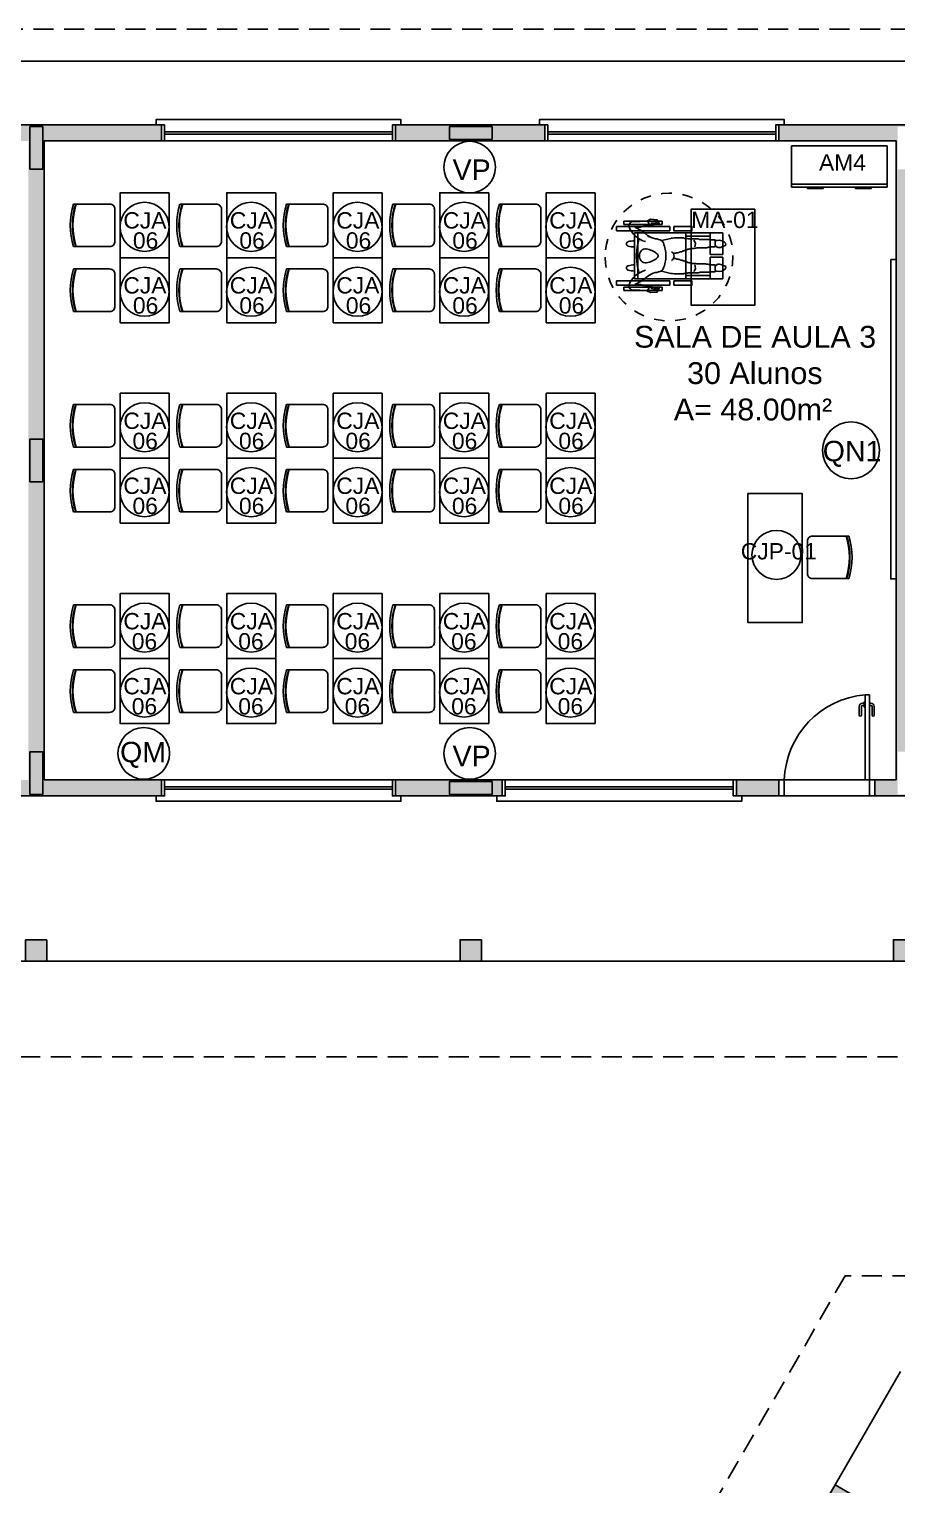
# Model space of a CAD drawing. Extents: x 247 to 523, y 32 to 113.
# Drawn here: x 298.15 to 306.3, y 85.7 to 99.37 of the extents above; entities that cross this region are included whole.
import ezdxf

# ---------------------------------------------------------------- set-up
doc = ezdxf.new("R2010")
doc.units = 0
doc.header["$LTSCALE"] = 0.005
doc.linetypes.add('DASHDOT', pattern=[25.4, 12.7, -6.35, 0, -6.35])
doc.linetypes.add('TRACEJADO_G', pattern=[0.375, 0.25, -0.125])
doc.layers.get('0').update_dxf_attribs({"linetype": 'CONTINUOUS'})
for name, color, linetype in [('A-COTAS', 1, 'CONTINUOUS'), ('A-HACHURAPARED', 254, 'CONTINUOUS'), ('A-MOBILIARIO', 1, 'CONTINUOUS'), ('A-PAREDE', 5, 'CONTINUOUS'), ('A-PISOS-CTEL', 2, 'TRACEJADO_G'), ('A-PISOS-NIVEL', 1, 'CONTINUOUS'), ('A-PORTA', 3, 'CONTINUOUS'), ('A-SOLEIRA', 1, 'CONTINUOUS'), ('AR-ESQ', 2, 'CONTINUOUS'), ('AR-SAN-01', 1, 'CONTINUOUS'), ('AR-TXT', 1, 'CONTINUOUS'), ('ARQ-TXT-1_050', 2, 'CONTINUOUS'), ('BL-SAN-01', 1, 'CONTINUOUS'), ('Layout', 1, 'CONTINUOUS')]:
    doc.layers.add(name, color=color, linetype=linetype)
doc.styles.add('ESC-50-A20', font='arial.ttf', dxfattribs={"height": 0.1})

# ---------------------------------------------------------------- blocks, each defined once
blk = doc.blocks.new('CADESCOLA')
blk.add_lwpolyline([(-0.2, 0.389), (-0.2, 0.05, 0.414214), (-0.15, 0), (0.15, 0, 0.414214), (0.2, 0.05), (0.2, 0.389)], format="xyb")
for radius, start, end in [(0.67, 72.632, 107.368), (0.65, 72.0798, 107.9202), (0.645, 72.0798, 107.9202)]:
    blk.add_arc((0, -0.25), radius, start, end)
blk = doc.blocks.new('AR2')
at = {"layer": 'Layout'}
for p, q in [((-90.1, 38.8), (-45.1, 38.8)), ((-90.1, 0), (-90.1, 38.8)), ((-45.1, 38.8), (0, 38.8)), ((0, 38.8), (0, 0)), ((-90.1, 2.8), (-45.1, 2.8)), ((-45.1, 0), (-90.1, 0)), ((-45.1, 2.8), (0, 2.8)), ((0, 0), (-45.1, 0))]:
    blk.add_line(p, q, dxfattribs=at)
for points in [[(-75, -0.5), (-60.2, -0.5), (-60.2, -1.1), (-75, -1.1)], [(-29.9, -0.5), (-15.1, -0.5), (-15.1, -1.1), (-29.9, -1.1)]]:
    blk.add_lwpolyline(points, close=True, dxfattribs=at)
blk = doc.blocks.new('cad-pne-01p')
at = {"layer": 'BL-SAN-01'}
for p, q in [((-0.275, 0.17), (-0.235, 0.17)), ((-0.275, -0.33), (-0.275, 0.17)), ((-0.235, -0.33), (-0.235, 0.17)), ((0.235, -0.33), (0.235, 0.17)), ((0.275, 0.17), (0.235, 0.17)), ((0.275, -0.33), (0.275, 0.17)), ((-0.325, 0.1), (-0.295, 0.1)), ((-0.325, -0.26), (-0.325, 0.1)), ((-0.295, -0.26), (-0.295, 0.1)), ((-0.215, -0.48), (-0.215, 0)), ((0.215, 0), (-0.215, 0)), ((0.295, -0.26), (0.295, 0.1)), ((0.325, 0.1), (0.295, 0.1)), ((0.325, -0.26), (0.325, 0.1)), ((-0.327, -0.116), (-0.344, -0.149)), ((-0.286, -0.146), (-0.289, -0.134)), ((0.215, -0.03), (-0.215, -0.03)), ((0.215, -0.48), (0.215, 0)), ((0.286, -0.146), (0.289, -0.134)), ((0.327, -0.116), (0.344, -0.149)), ((-0.344, -0.149), (-0.34, -0.211)), ((-0.34, -0.211), (-0.319, -0.219)), ((-0.325, -0.26), (-0.295, -0.26)), ((-0.319, -0.219), (-0.309, -0.232)), ((-0.311, -0.197), (-0.306, -0.153)), ((-0.31, -0.21), (-0.311, -0.197)), ((-0.305, -0.216), (-0.31, -0.21)), ((-0.309, -0.232), (-0.305, -0.232)), ((-0.308, -0.187), (-0.299, -0.192)), ((-0.303, -0.221), (-0.305, -0.216)), ((-0.305, -0.232), (-0.302, -0.229)), ((-0.305, -0.232), (-0.305, -0.232)), ((-0.303, -0.225), (-0.303, -0.221)), ((-0.302, -0.229), (-0.303, -0.225)), ((-0.299, -0.192), (-0.296, -0.186)), ((-0.296, -0.186), (-0.295, -0.18)), ((-0.295, -0.18), (-0.289, -0.167)), ((-0.289, -0.167), (-0.286, -0.155)), ((-0.286, -0.155), (-0.286, -0.146)), ((-0.145, -0.252), (-0.164, -0.341)), ((0.142, -0.252), (0.164, -0.341)), ((0.286, -0.155), (0.286, -0.146)), ((0.289, -0.167), (0.286, -0.155)), ((0.295, -0.18), (0.289, -0.167)), ((0.296, -0.186), (0.295, -0.18)), ((0.325, -0.26), (0.295, -0.26)), ((0.299, -0.192), (0.296, -0.186)), ((0.308, -0.187), (0.299, -0.192)), ((0.302, -0.229), (0.303, -0.225)), ((0.305, -0.232), (0.302, -0.229)), ((0.303, -0.221), (0.305, -0.216)), ((0.303, -0.225), (0.303, -0.221)), ((0.305, -0.216), (0.31, -0.21)), ((0.305, -0.232), (0.305, -0.232)), ((0.309, -0.232), (0.305, -0.232)), ((0.311, -0.197), (0.306, -0.153)), ((0.319, -0.219), (0.309, -0.232)), ((0.31, -0.21), (0.311, -0.197)), ((0.34, -0.211), (0.319, -0.219)), ((0.344, -0.149), (0.34, -0.211)), ((-0.275, -0.33), (-0.235, -0.33)), ((-0.166, -0.355), (-0.169, -0.372)), ((-0.169, -0.372), (-0.169, -0.461)), ((-0.164, -0.341), (-0.166, -0.343)), ((-0.166, -0.343), (-0.166, -0.355)), ((-0.03, -0.397), (-0.028, -0.392)), ((-0.03, -0.41), (-0.03, -0.397)), ((-0.028, -0.392), (-0.026, -0.39)), ((-0.026, -0.372), (-0.024, -0.37)), ((-0.026, -0.39), (-0.026, -0.372)), ((-0.024, -0.366), (-0.021, -0.363)), ((-0.024, -0.37), (-0.024, -0.366)), ((0.024, -0.366), (0.021, -0.363)), ((0.024, -0.37), (0.024, -0.366)), ((0.026, -0.372), (0.024, -0.37)), ((0.026, -0.39), (0.026, -0.372)), ((0.028, -0.392), (0.026, -0.39)), ((0.03, -0.397), (0.028, -0.392)), ((0.03, -0.41), (0.03, -0.397)), ((0.164, -0.341), (0.166, -0.343)), ((0.166, -0.343), (0.166, -0.355)), ((0.166, -0.355), (0.169, -0.372)), ((0.169, -0.372), (0.169, -0.461)), ((0.275, -0.33), (0.235, -0.33)), ((-0.215, -0.48), (-0.215, -0.83)), ((-0.215, -0.48), (0.215, -0.48)), ((-0.185, -0.48), (-0.185, -0.71)), ((-0.169, -0.461), (-0.166, -0.464)), ((-0.166, -0.464), (-0.166, -0.466)), ((-0.166, -0.466), (-0.164, -0.47)), ((-0.164, -0.47), (-0.164, -0.479)), ((-0.164, -0.479), (-0.162, -0.484)), ((-0.162, -0.484), (-0.162, -0.497)), ((-0.162, -0.497), (-0.16, -0.499)), ((-0.16, -0.499), (-0.16, -0.6)), ((-0.07, -0.533), (-0.068, -0.531)), ((-0.07, -0.56), (-0.07, -0.533)), ((-0.068, -0.526), (-0.066, -0.524)), ((-0.068, -0.531), (-0.068, -0.526)), ((-0.066, -0.515), (-0.064, -0.513)), ((-0.066, -0.524), (-0.066, -0.515)), ((-0.064, -0.508), (-0.062, -0.506)), ((-0.064, -0.513), (-0.064, -0.508)), ((-0.062, -0.506), (-0.062, -0.497)), ((-0.062, -0.497), (-0.059, -0.497)), ((-0.059, -0.493), (-0.057, -0.493)), ((-0.059, -0.497), (-0.059, -0.493)), ((-0.057, -0.486), (-0.055, -0.484)), ((-0.057, -0.493), (-0.057, -0.486)), ((-0.055, -0.482), (-0.053, -0.479)), ((-0.055, -0.484), (-0.055, -0.482)), ((-0.053, -0.473), (-0.05, -0.473)), ((-0.053, -0.479), (-0.053, -0.473)), ((-0.05, -0.468), (-0.048, -0.466)), ((-0.05, -0.473), (-0.05, -0.468)), ((-0.048, -0.461), (-0.046, -0.461)), ((-0.048, -0.466), (-0.048, -0.461)), ((-0.046, -0.457), (-0.044, -0.455)), ((-0.046, -0.461), (-0.046, -0.457)), ((-0.044, -0.448), (-0.041, -0.446)), ((-0.044, -0.455), (-0.044, -0.448)), ((-0.041, -0.446), (-0.039, -0.444)), ((-0.039, -0.43), (-0.037, -0.428)), ((-0.039, -0.444), (-0.039, -0.43)), ((-0.037, -0.428), (-0.035, -0.424)), ((-0.035, -0.419), (-0.033, -0.415)), ((-0.035, -0.424), (-0.035, -0.419)), ((-0.033, -0.412), (-0.03, -0.41)), ((-0.033, -0.415), (-0.033, -0.412)), ((0.033, -0.412), (0.03, -0.41)), ((0.033, -0.415), (0.033, -0.412)), ((0.035, -0.419), (0.033, -0.415)), ((0.035, -0.424), (0.035, -0.419)), ((0.037, -0.428), (0.035, -0.424)), ((0.039, -0.43), (0.037, -0.428)), ((0.039, -0.444), (0.039, -0.43)), ((0.041, -0.446), (0.039, -0.444)), ((0.044, -0.448), (0.041, -0.446)), ((0.044, -0.455), (0.044, -0.448)), ((0.046, -0.457), (0.044, -0.455)), ((0.046, -0.461), (0.046, -0.457)), ((0.048, -0.461), (0.046, -0.461)), ((0.048, -0.466), (0.048, -0.461)), ((0.05, -0.468), (0.048, -0.466)), ((0.05, -0.473), (0.05, -0.468)), ((0.053, -0.473), (0.05, -0.473)), ((0.053, -0.479), (0.053, -0.473)), ((0.055, -0.482), (0.053, -0.479)), ((0.055, -0.484), (0.055, -0.482)), ((0.057, -0.486), (0.055, -0.484)), ((0.057, -0.493), (0.057, -0.486)), ((0.059, -0.493), (0.057, -0.493)), ((0.059, -0.497), (0.059, -0.493)), ((0.062, -0.497), (0.059, -0.497)), ((0.062, -0.506), (0.062, -0.497)), ((0.064, -0.508), (0.062, -0.506)), ((0.064, -0.513), (0.064, -0.508)), ((0.066, -0.515), (0.064, -0.513)), ((0.066, -0.524), (0.066, -0.515)), ((0.068, -0.526), (0.066, -0.524)), ((0.068, -0.531), (0.068, -0.526)), ((0.07, -0.533), (0.068, -0.531)), ((0.07, -0.56), (0.07, -0.533)), ((0.162, -0.497), (0.16, -0.499)), ((0.16, -0.499), (0.16, -0.6)), ((0.164, -0.479), (0.162, -0.484)), ((0.162, -0.484), (0.162, -0.497)), ((0.166, -0.466), (0.164, -0.47)), ((0.164, -0.47), (0.164, -0.479)), ((0.169, -0.461), (0.166, -0.464)), ((0.166, -0.464), (0.166, -0.466)), ((0.185, -0.48), (0.185, -0.71)), ((0.215, -0.48), (0.215, -0.83)), ((-0.16, -0.6), (-0.157, -0.602)), ((-0.157, -0.602), (-0.157, -0.604)), ((-0.157, -0.604), (-0.155, -0.606)), ((-0.155, -0.606), (-0.155, -0.611)), ((-0.155, -0.611), (-0.153, -0.615)), ((-0.153, -0.615), (-0.153, -0.716)), ((-0.079, -0.682), (-0.077, -0.678)), ((-0.079, -0.691), (-0.079, -0.682)), ((-0.077, -0.673), (-0.075, -0.669)), ((-0.077, -0.678), (-0.077, -0.673)), ((-0.075, -0.58), (-0.073, -0.577)), ((-0.075, -0.669), (-0.075, -0.58)), ((-0.073, -0.562), (-0.07, -0.56)), ((-0.073, -0.577), (-0.073, -0.562)), ((0.073, -0.562), (0.07, -0.56)), ((0.073, -0.577), (0.073, -0.562)), ((0.075, -0.58), (0.073, -0.577)), ((0.075, -0.669), (0.075, -0.58)), ((0.077, -0.673), (0.075, -0.669)), ((0.077, -0.678), (0.077, -0.673)), ((0.079, -0.682), (0.077, -0.678)), ((0.079, -0.691), (0.079, -0.682)), ((0.155, -0.611), (0.153, -0.615)), ((0.153, -0.615), (0.153, -0.716)), ((0.157, -0.604), (0.155, -0.606)), ((0.155, -0.606), (0.155, -0.611)), ((0.16, -0.6), (0.157, -0.602)), ((0.157, -0.602), (0.157, -0.604)), ((-0.012, -0.71), (-0.215, -0.71)), ((-0.153, -0.716), (-0.151, -0.718)), ((-0.151, -0.718), (-0.151, -0.758)), ((-0.151, -0.758), (-0.084, -0.758)), ((-0.144, -0.777), (-0.147, -0.798)), ((-0.147, -0.798), (-0.142, -0.82)), ((-0.146, -0.758), (-0.145, -0.768)), ((-0.145, -0.768), (-0.144, -0.777)), ((-0.082, -0.776), (-0.091, -0.762)), ((-0.089, -0.829), (-0.084, -0.819)), ((-0.084, -0.704), (-0.082, -0.7)), ((-0.084, -0.758), (-0.084, -0.704)), ((-0.084, -0.819), (-0.08, -0.809)), ((-0.082, -0.7), (-0.082, -0.695)), ((-0.078, -0.785), (-0.082, -0.776)), ((-0.08, -0.809), (-0.078, -0.798)), ((-0.078, -0.798), (-0.078, -0.785)), ((-0.012, -0.71), (-0.012, -0.83)), ((0.012, -0.71), (0.215, -0.71)), ((0.012, -0.71), (0.012, -0.83)), ((0.078, -0.785), (0.082, -0.776)), ((0.078, -0.798), (0.078, -0.785)), ((0.08, -0.809), (0.078, -0.798)), ((0.084, -0.819), (0.08, -0.809)), ((0.082, -0.7), (0.082, -0.695)), ((0.084, -0.704), (0.082, -0.7)), ((0.082, -0.776), (0.091, -0.762)), ((0.084, -0.758), (0.084, -0.704)), ((0.151, -0.758), (0.084, -0.758)), ((0.089, -0.829), (0.084, -0.819)), ((0.147, -0.798), (0.142, -0.82)), ((0.145, -0.768), (0.144, -0.777)), ((0.144, -0.777), (0.147, -0.798)), ((0.146, -0.758), (0.145, -0.768)), ((0.153, -0.716), (0.151, -0.718)), ((0.151, -0.718), (0.151, -0.758)), ((-0.012, -0.83), (-0.215, -0.83)), ((-0.142, -0.82), (-0.141, -0.824)), ((-0.141, -0.824), (-0.131, -0.842)), ((-0.131, -0.842), (-0.12, -0.854)), ((-0.12, -0.854), (-0.1, -0.856)), ((-0.1, -0.856), (-0.094, -0.844)), ((-0.094, -0.844), (-0.089, -0.829)), ((0.012, -0.83), (0.215, -0.83)), ((0.094, -0.844), (0.089, -0.829)), ((0.1, -0.856), (0.094, -0.844)), ((0.12, -0.854), (0.1, -0.856)), ((0.131, -0.842), (0.12, -0.854)), ((0.141, -0.824), (0.131, -0.842)), ((0.142, -0.82), (0.141, -0.824))]:
    blk.add_line(p, q, dxfattribs=at)
for points in [[(-0.276, -0.37), (-0.276, -0.538), (-0.235, -0.538), (-0.235, -0.37)], [(0.276, -0.37), (0.276, -0.538), (0.235, -0.538), (0.235, -0.37)]]:
    blk.add_lwpolyline(points, close=True, dxfattribs=at)
at = {"layer": 'BL-SAN-01', "color": 252, "linetype": 'DASHDOT'}
blk.add_circle((0.011, -0.324), 0.6, dxfattribs=at)
at = {"layer": 'BL-SAN-01'}
for centre, radius, start, end in [((-2.197, 0.017), 1.875, 356.0057, 359.9744), ((-0.282, 0.012), 0.0409, 75.9638, 205.9654), ((-0.272, 0.052), 5.986127515325628e-12, 67.2513, 247.0488), ((-0.365, -0.17), 0.241, 16.4175, 67.1692), ((0.099, -0.002), 0.241, 164.7642, 179.4568), ((-0.113, 0.055), 0.0208, 90, 164.7642), ((-0.113, 0.055), 0.0208, 15.2358, 90), ((-0.325, -0.002), 0.241, 0.5432, 15.2358), ((0.325, -0.002), 0.241, 164.7642, 179.4568), ((0.113, 0.055), 0.0208, 90, 164.7642), ((0.113, 0.055), 0.0208, 15.2358, 90), ((-0.099, -0.002), 0.241, 0.5432, 15.2358), ((0.365, -0.17), 0.241, 112.8308, 163.5825), ((0.282, 0.012), 0.0409, 334.0346, 104.0362), ((2.197, 0.017), 1.875, 180.0256, 183.9943), ((-0.317, -0.114), 0.01, 176.0057, 220.4862), ((-0.294, -0.095), 0.0396, 220.4862, 282.9567), ((-0.135, -0.128), 0.15, 169.3199, 182.1342), ((-0.495, -0.013), 0.229, 338.2716, 2.516), ((0.153, 0.18), 0.459, 204.1648, 224.2163), ((-0.341, -0.23), 0.184, 10.9128, 36.0627), ((0.005, -0.619), 0.6, 90.4602, 105.5803), ((-0.008, -0.104), 0.0574, 80.3827, 186.0675), ((0.131, -0.083), 0.198, 187.8544, 219.9805), ((0.008, -0.104), 0.0574, 353.9325, 99.6173), ((-0.005, -0.619), 0.6, 74.4197, 89.5398), ((-0.131, -0.083), 0.198, 320.0195, 352.1456), ((0.342, -0.24), 0.191, 141.7501, 166.4182), ((-0.153, 0.18), 0.459, 315.7837, 335.8352), ((0.495, -0.013), 0.229, 177.484, 201.7284), ((0.135, -0.128), 0.15, 357.8658, 10.6801), ((0.294, -0.095), 0.0396, 257.0433, 319.5138), ((0.317, -0.114), 0.01, 319.5138, 3.9943), ((-0.095, -0.198), 0.0655, 177.5182, 203.5536), ((-0.105, -0.223), 0.05, 182.046, 250.9556), ((0.004, 0.041), 0.336, 248.0894, 269.3358), ((0.002, -0.194), 0.0276, 215.5797, 272.4659), ((-0.002, -0.194), 0.0276, 267.5341, 324.4203), ((-0.004, 0.022), 0.316, 270.6914, 292.5885), ((0.101, -0.223), 0.05, 289.0444, 357.954), ((0.091, -0.198), 0.0655, 336.4464, 2.4818), ((0.002, -0.321), 0.0492, 212.5271, 327.4729), ((-0.11, -0.52), 0.0512, 224.3203, 299.9912), ((0.11, -0.52), 0.0512, 240.0088, 315.6797)]:
    blk.add_arc(centre, radius, start, end, dxfattribs=at)

msp = doc.modelspace()

# ---------------------------------------------------------------- hatches: boundary and pattern name
at = {"layer": 'A-COTAS'}
h = msp.add_hatch(color=253, dxfattribs=at)
h.dxf.hatch_style = 1
h.paths.add_polyline_path([(298.16172, 98.05666), (298.28172, 98.05666), (298.28172, 98.45666), (298.16172, 98.45666)])
h = msp.add_hatch(color=253, dxfattribs=at)
h.dxf.hatch_style = 1
h.paths.add_polyline_path([(302.10172, 98.45666), (302.10172, 98.33666), (302.50172, 98.33666), (302.50172, 98.45666)])
h = msp.add_hatch(color=253, dxfattribs=at)
h.dxf.hatch_style = 1
h.paths.add_polyline_path([(298.16172, 92.18666), (298.28172, 92.18666), (298.28172, 92.58666), (298.16172, 92.58666)])
h = msp.add_hatch(color=253, dxfattribs=at)
h.dxf.hatch_style = 1
h.paths.add_polyline_path([(302.10172, 92.30666), (302.10172, 92.18666), (302.50172, 92.18666), (302.50172, 92.30666)])
h = msp.add_hatch(color=253, dxfattribs=at)
h.dxf.hatch_style = 1
h.paths.add_polyline_path([(298.32172, 90.82166), (298.12172, 90.82166), (298.12172, 90.62166), (298.32172, 90.62166)])
h = msp.add_hatch(color=253, dxfattribs=at)
h.dxf.hatch_style = 1
h.paths.add_polyline_path([(302.40172, 90.82166), (302.20172, 90.82166), (302.20172, 90.62166), (302.40172, 90.62166)])
h = msp.add_hatch(color=253, dxfattribs=at)
h.dxf.hatch_style = 1
h.paths.add_polyline_path([(306.47172, 90.82166), (306.27172, 90.82166), (306.27172, 90.62166), (306.47172, 90.62166)])
h = msp.add_hatch(color=256, dxfattribs=at)
h.set_gradient(color1=(173, 173, 173), color2=(173, 173, 173))
h.paths.add_polyline_path([(317.91164, 78.55238), (317.79617, 78.55238), (317.77504, 78.51577), (317.91164, 78.43691)])
h.paths.add_polyline_path([(318.02711, 78.55238), (317.91164, 78.55238), (317.91164, 78.43691), (317.94824, 78.41577)])
h.paths.add_polyline_path([(317.91164, 78.66785), (317.91164, 78.55238), (318.02711, 78.55238), (318.04824, 78.58898)])
h.paths.add_polyline_path([(317.91164, 78.66785), (317.87504, 78.68898), (317.79617, 78.55238), (317.91164, 78.55238)])
h.paths.add_polyline_path([(318.02711, 80.75238), (317.91164, 80.75238), (317.91164, 80.63691), (318.04824, 80.71577)])
h.paths.add_polyline_path([(317.94824, 80.88898), (317.91164, 80.86785), (317.91164, 80.75238), (318.02711, 80.75238)])
h.paths.add_polyline_path([(317.91164, 80.86785), (317.77504, 80.78898), (317.79617, 80.75238), (317.91164, 80.75238)])
h.paths.add_polyline_path([(317.91164, 80.75238), (317.79617, 80.75238), (317.87504, 80.61577), (317.91164, 80.63691)])
h.paths.add_polyline_path([(315.26841, 85.53058), (315.24728, 85.56718), (315.13181, 85.56718), (315.13181, 85.45171)])
h.paths.add_polyline_path([(315.16841, 85.70378), (315.13181, 85.68265), (315.13181, 85.56718), (315.24728, 85.56718)])
h.paths.add_polyline_path([(315.13181, 85.68265), (314.99521, 85.60378), (315.01634, 85.56718), (315.13181, 85.56718)])
h.paths.add_polyline_path([(315.13181, 85.56718), (315.01634, 85.56718), (315.09521, 85.43058), (315.13181, 85.45171)])
h.paths.add_polyline_path([(313.32655, 86.66718), (313.22655, 86.66718), (313.22655, 86.56718), (313.32655, 86.56718)])
h.paths.add_polyline_path([(313.22655, 86.66718), (313.12655, 86.66718), (313.12655, 86.56718), (313.22655, 86.56718)])
h.paths.add_polyline_path([(313.22655, 86.76718), (313.12655, 86.76718), (313.12655, 86.66718), (313.22655, 86.66718)])
h.paths.add_polyline_path([(313.32655, 86.76718), (313.22655, 86.76718), (313.22655, 86.66718), (313.32655, 86.66718)])
h.paths.add_polyline_path([(307.76689, 86.66718), (307.66689, 86.66718), (307.66689, 86.56718), (307.76689, 86.56718)])
h.paths.add_polyline_path([(307.76689, 86.76718), (307.66689, 86.76718), (307.66689, 86.66718), (307.76689, 86.66718)])
h.paths.add_polyline_path([(307.66689, 86.76718), (307.56689, 86.76718), (307.56689, 86.66718), (307.66689, 86.66718)])
h.paths.add_polyline_path([(307.66689, 86.66718), (307.56689, 86.66718), (307.56689, 86.56718), (307.66689, 86.56718)])
h.paths.add_polyline_path([(305.87711, 85.56718), (305.76164, 85.56718), (305.76164, 85.45171), (305.79824, 85.43058)])
h.paths.add_polyline_path([(305.76164, 85.68265), (305.76164, 85.56718), (305.87711, 85.56718), (305.89824, 85.60378)])
h.paths.add_polyline_path([(305.76164, 85.68265), (305.72504, 85.70378), (305.64617, 85.56718), (305.76164, 85.56718)])
h.paths.add_polyline_path([(305.76164, 85.56718), (305.64617, 85.56718), (305.62504, 85.53058), (305.76164, 85.45171)])
h.paths.add_polyline_path([(303.09728, 80.75238), (302.98181, 80.75238), (302.98181, 80.63691), (303.01841, 80.61577)])
h.paths.add_polyline_path([(303.11841, 80.78898), (302.98181, 80.86785), (302.98181, 80.75238), (303.09728, 80.75238)])
h.paths.add_polyline_path([(302.98181, 80.86785), (302.94521, 80.88898), (302.86634, 80.75238), (302.98181, 80.75238)])
h.paths.add_polyline_path([(302.98181, 80.75238), (302.86634, 80.75238), (302.84521, 80.71577), (302.98181, 80.63691)])
h.paths.add_polyline_path([(303.09728, 78.55238), (302.98181, 78.55238), (302.98181, 78.43691), (303.11841, 78.51577)])
h.paths.add_polyline_path([(303.01841, 78.68898), (302.98181, 78.66785), (302.98181, 78.55238), (303.09728, 78.55238)])
h.paths.add_polyline_path([(302.98181, 78.66785), (302.84521, 78.58898), (302.86634, 78.55238), (302.98181, 78.55238)])
h.paths.add_polyline_path([(302.98181, 78.55238), (302.86634, 78.55238), (302.94521, 78.41577), (302.98181, 78.43691)])
at = {"layer": 'A-HACHURAPARED'}
h = msp.add_hatch(color=253, dxfattribs=at)
h.dxf.hatch_style = 1
h.paths.add_polyline_path([(299.39672, 98.47166), (297.04672, 98.47166), (297.04672, 98.32166), (298.14672, 98.32166), (298.14672, 92.32166), (297.94672, 92.32166), (297.94672, 92.17166), (299.39672, 92.17166), (299.39672, 92.32166), (298.29672, 92.32166), (298.29672, 98.32166), (299.39672, 98.32166)])
h.paths.add_polyline_path([(298.16172, 98.45666), (298.28172, 98.45666), (298.28172, 98.05666), (298.16172, 98.05666)], flags=16)
h.paths.add_polyline_path([(298.16172, 92.58666), (298.28172, 92.58666), (298.28172, 92.18666), (298.16172, 92.18666)], flags=16)
h = msp.add_hatch(color=253, dxfattribs=at)
h.dxf.hatch_style = 1
h.paths.add_polyline_path([(302.99672, 98.47166), (301.59672, 98.47166), (301.59672, 98.32166), (302.99672, 98.32166)])
h.paths.add_polyline_path([(302.10172, 98.45666), (302.50172, 98.45666), (302.50172, 98.33666), (302.10172, 98.33666)], flags=16)
h = msp.add_hatch(color=253, dxfattribs=at)
h.dxf.hatch_style = 1
h.paths.add_polyline_path([(307.54672, 98.47166), (305.19672, 98.47166), (305.19672, 98.32166), (306.29672, 98.32166), (306.29672, 92.32166), (306.09672, 92.32166), (306.09672, 92.17166), (306.64672, 92.17166), (306.64672, 92.32166), (306.44672, 92.32166), (306.44672, 98.32166), (307.54672, 98.32166)])
h.paths.add_polyline_path([(306.31172, 98.45666), (306.43172, 98.45666), (306.43172, 98.05666), (306.31172, 98.05666)], flags=16)
h.paths.add_polyline_path([(306.31172, 92.58666), (306.43172, 92.58666), (306.43172, 92.18666), (306.31172, 92.18666)], flags=16)
h = msp.add_hatch(color=253, dxfattribs=at)
h.dxf.hatch_style = 1
h.paths.add_polyline_path([(302.59672, 92.32166), (301.59672, 92.32166), (301.59672, 92.17166), (302.59672, 92.17166)])
h.paths.add_polyline_path([(302.10172, 92.30666), (302.50172, 92.30666), (302.50172, 92.18666), (302.10172, 92.18666)], flags=16)
h = msp.add_hatch(color=253, dxfattribs=at)
h.dxf.hatch_style = 1
h.paths.add_polyline_path([(305.19672, 92.32166), (304.79672, 92.32166), (304.79672, 92.17166), (305.19672, 92.17166)])

# ---------------------------------------------------------------- linework, layer by layer
at = {"layer": 'A-MOBILIARIO'}
msp.add_lwpolyline([(306.24672, 97.20916), (306.29672, 97.20916), (306.29672, 94.20916), (306.24672, 94.20916)], close=True, dxfattribs=at)
at = {"layer": 'A-PAREDE'}
for p, q in [((299.39672, 98.47166), (297.04672, 98.47166)), ((299.39672, 98.32166), (299.39672, 98.47166)), ((305.19672, 98.32166), (305.19672, 98.47166)), ((298.29672, 92.32166), (298.29672, 98.32166)), ((299.39672, 98.32166), (298.29672, 98.32166)), ((306.29672, 92.32166), (306.29672, 98.32166)), ((299.39672, 92.32166), (298.29672, 92.32166)), ((299.39672, 92.32166), (299.39672, 92.17166)), ((301.59672, 92.32166), (302.59672, 92.32166)), ((301.59672, 92.32166), (301.59672, 92.17166)), ((302.59672, 92.32166), (302.59672, 92.17166)), ((304.79672, 92.17166), (304.79672, 92.32166)), ((306.09672, 92.32166), (306.09672, 92.17166)), ((306.29672, 92.32166), (306.09672, 92.32166)), ((297.94084, 92.17166), (299.39672, 92.17166)), ((301.59672, 92.17166), (302.59672, 92.17166)), ((306.65272, 92.17166), (306.09084, 92.17166))]:
    msp.add_line(p, q, dxfattribs=at)
for points in [[(298.16172, 98.05666), (298.28172, 98.05666), (298.28172, 98.45666), (298.16172, 98.45666)], [(302.99672, 98.47166), (302.99672, 98.32166), (301.59672, 98.32166), (301.59672, 98.47166)], [(302.10172, 98.45666), (302.10172, 98.33666), (302.50172, 98.33666), (302.50172, 98.45666)], [(298.16172, 95.12166), (298.28172, 95.12166), (298.28172, 95.52166), (298.16172, 95.52166)], [(298.16172, 92.18666), (298.28172, 92.18666), (298.28172, 92.58666), (298.16172, 92.58666)], [(302.10172, 92.30666), (302.10172, 92.18666), (302.50172, 92.18666), (302.50172, 92.30666)], [(305.19672, 92.32166), (304.79672, 92.32166), (304.79672, 92.17166), (305.19672, 92.17166)], [(298.32172, 90.82166), (298.12172, 90.82166), (298.12172, 90.62166), (298.32172, 90.62166)], [(302.40172, 90.82166), (302.20172, 90.82166), (302.20172, 90.62166), (302.40172, 90.62166)], [(306.47172, 90.82166), (306.27172, 90.82166), (306.27172, 90.62166), (306.47172, 90.62166)], [(305.89824, 85.60378), (305.79824, 85.43058), (305.62504, 85.53058), (305.72504, 85.70378)]]:
    msp.add_lwpolyline(points, close=True, dxfattribs=at)
for points in [[(307.54672, 98.47166), (305.19672, 98.47166)], [(306.29672, 92.32166), (306.29672, 92.32166), (306.29672, 98.32166), (305.19672, 98.32166)]]:
    msp.add_lwpolyline(points, dxfattribs=at)
at = {"layer": 'A-PISOS-CTEL', "color": 1, "linetype": 'TRACEJADO_G', "ltscale": 150}
for points in [[(280.94672, 99.37166), (339.94672, 99.37166), (339.94672, 89.72166), (280.94672, 89.72166)], [(315.07407, 87.66718), (305.81937, 87.66718), (301.19202, 79.65238), (305.81937, 71.63757), (315.07407, 71.63757), (319.70142, 79.65238)]]:
    msp.add_lwpolyline(points, close=True, dxfattribs=at)
at = {"layer": 'A-PISOS-NIVEL'}
msp.add_line((339.64672, 99.07166), (281.24672, 99.07166), dxfattribs=at)
at = {"layer": 'A-PISOS-NIVEL', "color": 2}
for p, q in [((281.86172, 90.62166), (308.84672, 90.62166)), ((305.72504, 85.70378), (306.33899, 86.76718))]:
    msp.add_line(p, q, dxfattribs=at)
at = {"layer": 'A-PORTA', "color": 1}
for p, q in [((305.95084, 92.93129), (305.95084, 93.01129)), ((305.97084, 92.93129), (305.97084, 93.01129)), ((305.98084, 93.04129), (305.99584, 93.04129)), ((305.98084, 93.02129), (305.99584, 93.02129)), ((305.99584, 93.00629), (305.99584, 93.05629)), ((305.99584, 93.05629), (306.00084, 93.05629)), ((305.99584, 93.00629), (306.00084, 93.00629)), ((306.04584, 93.05629), (306.04084, 93.05629)), ((306.04584, 93.00629), (306.04084, 93.00629)), ((306.04584, 93.00629), (306.04584, 93.05629)), ((306.06084, 93.04129), (306.04584, 93.04129)), ((306.06084, 93.02129), (306.04584, 93.02129)), ((306.07084, 92.93129), (306.07084, 93.01129)), ((306.09084, 92.93129), (306.09084, 93.01129))]:
    msp.add_line(p, q, dxfattribs=at)
for centre, radius, start, end in [((306.07583, 92.29488), 0.82954, 94.778783, 178.149871), ((305.98084, 93.01129), 0.03, 90, 180), ((305.98084, 93.01129), 0.01, 90, 180), ((306.06084, 93.01129), 0.03, 0, 90), ((306.06084, 93.01129), 0.01, 0, 90), ((305.96084, 92.93129), 0.01, 180, 0), ((306.08084, 92.93129), 0.01, 180, 0)]:
    msp.add_arc(centre, radius, start, end, dxfattribs=at)
at = {"layer": 'A-SOLEIRA'}
for p, q in [((306.00672, 92.32166), (305.24672, 92.32166)), ((305.24672, 92.17166), (306.04672, 92.17166))]:
    msp.add_line(p, q, dxfattribs=at)
at = {"layer": 'AR-ESQ'}
for p, q in [((299.42672, 98.40666), (301.56672, 98.40666)), ((299.42672, 98.38666), (301.56672, 98.38666)), ((305.16672, 98.40666), (303.02672, 98.40666)), ((305.16672, 98.38666), (303.02672, 98.38666)), ((306.00672, 92.32166), (306.00672, 93.12166)), ((306.00672, 93.12166), (306.04672, 93.12166)), ((306.04672, 92.32166), (306.04672, 93.12166)), ((305.19672, 92.32166), (305.24672, 92.32166)), ((305.24672, 92.32166), (305.24672, 92.17166)), ((306.00672, 92.32166), (306.04672, 92.32166)), ((306.04672, 92.32166), (306.04672, 92.17166)), ((306.04672, 92.32166), (306.09672, 92.32166)), ((299.42672, 92.25666), (301.56672, 92.25666)), ((299.42672, 92.23666), (301.56672, 92.23666)), ((302.62672, 92.25666), (304.76672, 92.25666)), ((302.62672, 92.23666), (304.76672, 92.23666)), ((305.19672, 92.17166), (305.24672, 92.17166)), ((306.04672, 92.17166), (306.09672, 92.17166))]:
    msp.add_line(p, q, dxfattribs=at)
at = {"layer": 'AR-ESQ', "color": 1}
for p, q in [((299.42672, 98.32166), (301.56672, 98.32166)), ((305.16672, 98.32166), (303.02672, 98.32166)), ((299.42672, 92.32166), (301.56672, 92.32166)), ((302.62672, 92.32166), (304.76672, 92.32166))]:
    msp.add_line(p, q, dxfattribs=at)
for points in [[(299.34672, 98.47166), (299.34672, 98.52166), (301.64672, 98.52166), (301.64672, 98.47166)], [(302.94672, 98.47166), (302.94672, 98.52166), (305.24672, 98.52166), (305.24672, 98.47166)], [(299.34672, 92.17166), (299.34672, 92.12166), (301.64672, 92.12166), (301.64672, 92.17166)], [(302.54672, 92.17166), (302.54672, 92.12166), (304.84672, 92.12166), (304.84672, 92.17166)]]:
    msp.add_lwpolyline(points, dxfattribs=at)
at = {"layer": 'AR-ESQ'}
for points in [[(299.39672, 98.47166), (299.42672, 98.47166), (299.42672, 98.32166), (299.39672, 98.32166)], [(301.56672, 98.47166), (301.59672, 98.47166), (301.59672, 98.32166), (301.56672, 98.32166)], [(303.02672, 98.47166), (302.99672, 98.47166), (302.99672, 98.32166), (303.02672, 98.32166)], [(305.19672, 98.47166), (305.16672, 98.47166), (305.16672, 98.32166), (305.19672, 98.32166)], [(299.39672, 92.32166), (299.42672, 92.32166), (299.42672, 92.17166), (299.39672, 92.17166)], [(301.56672, 92.32166), (301.59672, 92.32166), (301.59672, 92.17166), (301.56672, 92.17166)], [(302.59672, 92.32166), (302.62672, 92.32166), (302.62672, 92.17166), (302.59672, 92.17166)], [(304.76672, 92.32166), (304.79672, 92.32166), (304.79672, 92.17166), (304.76672, 92.17166)]]:
    msp.add_lwpolyline(points, close=True, dxfattribs=at)
at = {"layer": 'AR-TXT', "color": 2}
for centre, radius in [((302.29226, 98.0757), 0.24235), ((305.87329, 95.41681), 0.26659), ((299.2313, 92.57074), 0.24235), ((302.29226, 92.57074), 0.24235)]:
    msp.add_circle(centre, radius, dxfattribs=at)
at = {"layer": 'AR-TXT'}
for centre in [(299.239, 97.51547), (300.239, 97.51547), (301.239, 97.51547), (302.239, 97.51547), (303.239, 97.51547), (299.239, 96.90547), (300.239, 96.90547), (301.239, 96.90547), (302.239, 96.90547), (303.239, 96.90547), (299.239, 95.63385), (300.239, 95.63385), (301.239, 95.63385), (302.239, 95.63385), (303.239, 95.63385), (299.239, 95.02385), (300.239, 95.02385), (301.239, 95.02385), (302.239, 95.02385), (303.239, 95.02385), (305.17329, 94.43449, 2), (299.239, 93.75223), (300.239, 93.75223), (301.239, 93.75223), (302.239, 93.75223), (303.239, 93.75223), (299.239, 93.14223), (300.239, 93.14223), (301.239, 93.14223), (302.239, 93.14223), (303.239, 93.14223)]:
    msp.add_circle(centre, 0.23029, dxfattribs=at)
at = {"layer": 'Layout', "elevation": -2}
for points in [[(299.47071, 97.83458), (299.01071, 97.83458), (299.01071, 97.22458), (299.47071, 97.22458)], [(300.47071, 97.83458), (300.01071, 97.83458), (300.01071, 97.22458), (300.47071, 97.22458)], [(300.47071, 97.83458), (300.01071, 97.83458), (300.01071, 97.22458), (300.47071, 97.22458)], [(301.47071, 97.83458), (301.01071, 97.83458), (301.01071, 97.22458), (301.47071, 97.22458)], [(302.47071, 97.83458), (302.01071, 97.83458), (302.01071, 97.22458), (302.47071, 97.22458)], [(303.47071, 97.83458), (303.01071, 97.83458), (303.01071, 97.22458), (303.47071, 97.22458)], [(304.97071, 97.68011), (304.37071, 97.68011), (304.37071, 96.78011), (304.97071, 96.78011)], [(299.47071, 97.22458), (299.01071, 97.22458), (299.01071, 96.61458), (299.47071, 96.61458)], [(300.47071, 97.22458), (300.01071, 97.22458), (300.01071, 96.61458), (300.47071, 96.61458)], [(300.47071, 97.22458), (300.01071, 97.22458), (300.01071, 96.61458), (300.47071, 96.61458)], [(301.47071, 97.22458), (301.01071, 97.22458), (301.01071, 96.61458), (301.47071, 96.61458)], [(302.47071, 97.22458), (302.01071, 97.22458), (302.01071, 96.61458), (302.47071, 96.61458)], [(303.47071, 97.22458), (303.01071, 97.22458), (303.01071, 96.61458), (303.47071, 96.61458)], [(299.47071, 95.95296), (299.01071, 95.95296), (299.01071, 95.34296), (299.47071, 95.34296)], [(300.47071, 95.95296), (300.01071, 95.95296), (300.01071, 95.34296), (300.47071, 95.34296)], [(300.47071, 95.95296), (300.01071, 95.95296), (300.01071, 95.34296), (300.47071, 95.34296)], [(301.47071, 95.95296), (301.01071, 95.95296), (301.01071, 95.34296), (301.47071, 95.34296)], [(302.47071, 95.95296), (302.01071, 95.95296), (302.01071, 95.34296), (302.47071, 95.34296)], [(303.47071, 95.95296), (303.01071, 95.95296), (303.01071, 95.34296), (303.47071, 95.34296)], [(299.47071, 95.34296), (299.01071, 95.34296), (299.01071, 94.73296), (299.47071, 94.73296)], [(300.47071, 95.34296), (300.01071, 95.34296), (300.01071, 94.73296), (300.47071, 94.73296)], [(300.47071, 95.34296), (300.01071, 95.34296), (300.01071, 94.73296), (300.47071, 94.73296)], [(301.47071, 95.34296), (301.01071, 95.34296), (301.01071, 94.73296), (301.47071, 94.73296)], [(302.47071, 95.34296), (302.01071, 95.34296), (302.01071, 94.73296), (302.47071, 94.73296)], [(303.47071, 95.34296), (303.01071, 95.34296), (303.01071, 94.73296), (303.47071, 94.73296)], [(299.47071, 93.46134), (299.01071, 93.46134), (299.01071, 94.07134), (299.47071, 94.07134)], [(300.47071, 93.46134), (300.01071, 93.46134), (300.01071, 94.07134), (300.47071, 94.07134)], [(300.47071, 93.46134), (300.01071, 93.46134), (300.01071, 94.07134), (300.47071, 94.07134)], [(301.47071, 93.46134), (301.01071, 93.46134), (301.01071, 94.07134), (301.47071, 94.07134)], [(302.47071, 93.46134), (302.01071, 93.46134), (302.01071, 94.07134), (302.47071, 94.07134)], [(303.47071, 93.46134), (303.01071, 93.46134), (303.01071, 94.07134), (303.47071, 94.07134)], [(299.47071, 92.85134), (299.01071, 92.85134), (299.01071, 93.46134), (299.47071, 93.46134)], [(300.47071, 92.85134), (300.01071, 92.85134), (300.01071, 93.46134), (300.47071, 93.46134)], [(300.47071, 92.85134), (300.01071, 92.85134), (300.01071, 93.46134), (300.47071, 93.46134)], [(301.47071, 92.85134), (301.01071, 92.85134), (301.01071, 93.46134), (301.47071, 93.46134)], [(302.47071, 92.85134), (302.01071, 92.85134), (302.01071, 93.46134), (302.47071, 93.46134)], [(303.47071, 92.85134), (303.01071, 92.85134), (303.01071, 93.46134), (303.47071, 93.46134)]]:
    msp.add_lwpolyline(points, close=True, dxfattribs=at)
at = {"layer": 'Layout'}
msp.add_lwpolyline([(304.90507, 95.00992), (304.90507, 93.79992), (305.41507, 93.79992), (305.41507, 95.00992)], close=True, dxfattribs=at)

# ---------------------------------------------------------------- block references
at = {"xscale": 0.01, "yscale": 0.01, "zscale": 0.01}
msp.add_blockref('AR2', (306.2142, 97.88662, -2), dxfattribs=at)
at = {"layer": 'AR-SAN-01', "extrusion": (0, 0, -1), "zscale": -1, "rotation": 270}
msp.add_blockref('cad-pne-01p', (-303.84071, 97.24245, 2), dxfattribs=at)
at = {"layer": 'Layout', "extrusion": (0, 0, -1), "zscale": -1}
for p, rotation in [((-298.96071, 97.52958, 2), 270), ((-299.96071, 97.52958, 2), 270), ((-299.96071, 97.52958, 2), 270), ((-300.96071, 97.52958, 2), 270), ((-301.96071, 97.52958, 2), 270), ((-302.96071, 97.52958, 2), 270), ((-298.96071, 96.91958, 2), 270), ((-299.96071, 96.91958, 2), 270), ((-299.96071, 96.91958, 2), 270), ((-300.96071, 96.91958, 2), 270), ((-301.96071, 96.91958, 2), 270), ((-302.96071, 96.91958, 2), 270), ((-298.96071, 95.64796, 2), 270), ((-299.96071, 95.64796, 2), 270), ((-299.96071, 95.64796, 2), 270), ((-300.96071, 95.64796, 2), 270), ((-301.96071, 95.64796, 2), 270), ((-302.96071, 95.64796, 2), 270), ((-298.96071, 95.03796, 2), 270), ((-299.96071, 95.03796, 2), 270), ((-299.96071, 95.03796, 2), 270), ((-300.96071, 95.03796, 2), 270), ((-301.96071, 95.03796, 2), 270), ((-302.96071, 95.03796, 2), 270), ((-305.46338, 94.41219), 90.00000000000001)]:
    msp.add_blockref('CADESCOLA', p, dxfattribs=dict(at, rotation=rotation))
at = {"layer": 'Layout', "extrusion": (0, 0, -1), "xscale": -1, "zscale": -1, "rotation": 270}
for p in [(-298.96071, 93.76634, 2), (-299.96071, 93.76634, 2), (-299.96071, 93.76634, 2), (-300.96071, 93.76634, 2), (-301.96071, 93.76634, 2), (-302.96071, 93.76634, 2), (-298.96071, 93.15634, 2), (-299.96071, 93.15634, 2), (-299.96071, 93.15634, 2), (-300.96071, 93.15634, 2), (-301.96071, 93.15634, 2), (-302.96071, 93.15634, 2)]:
    msp.add_blockref('CADESCOLA', p, dxfattribs=at)

# ---------------------------------------------------------------- texts
at = {"layer": 'AR-TXT', "style": 'ESC-50-A20'}
for s, p in [('AM4', (305.57248, 98.04276, -2)), ('CJA ', (299.03909, 97.49908, -2)), ('CJA ', (300.03909, 97.49908, -2)), ('CJA ', (301.03909, 97.49908, -2)), ('CJA ', (302.03909, 97.49908, -2)), ('CJA ', (303.03909, 97.49908, -2)), ('MA-01', (304.3728, 97.50377, -2)), ('06', (299.12911, 97.31025, -2)), ('06', (300.12911, 97.31025, -2)), ('06', (301.12911, 97.31025, -2)), ('06', (302.12911, 97.31025, -2)), ('06', (303.12911, 97.31025, -2)), ('CJA ', (299.03909, 96.88908, -2)), ('CJA ', (300.03909, 96.88908, -2)), ('CJA ', (301.03909, 96.88908, -2)), ('CJA ', (302.03909, 96.88908, -2)), ('CJA ', (303.03909, 96.88908, -2)), ('06', (299.12911, 96.70025, -2)), ('06', (300.12911, 96.70025, -2)), ('06', (301.12911, 96.70025, -2)), ('06', (302.12911, 96.70025, -2)), ('06', (303.12911, 96.70025, -2)), ('CJA ', (299.03909, 95.61746, -2)), ('CJA ', (300.03909, 95.61746, -2)), ('CJA ', (301.03909, 95.61746, -2)), ('CJA ', (302.03909, 95.61746, -2)), ('CJA ', (303.03909, 95.61746, -2)), ('06', (299.12512, 95.42862, -2)), ('06', (300.12512, 95.42862, -2)), ('06', (301.12512, 95.42862, -2)), ('06', (302.12512, 95.42862, -2)), ('06', (303.12512, 95.42862, -2)), ('CJA ', (299.03909, 95.00746, -2)), ('CJA ', (300.03909, 95.00746, -2)), ('CJA ', (301.03909, 95.00746, -2)), ('CJA ', (302.03909, 95.00746, -2)), ('CJA ', (303.03909, 95.00746, -2)), ('06', (299.12512, 94.81862, -2)), ('06', (300.12512, 94.81862, -2)), ('06', (301.12512, 94.81862, -2)), ('06', (302.12512, 94.81862, -2)), ('06', (303.12512, 94.81862, -2)), ('CJP-01', (304.83797, 94.39194, 2)), ('CJA ', (299.03909, 93.73584, -2)), ('CJA ', (300.03909, 93.73584, -2)), ('CJA ', (301.03909, 93.73584, -2)), ('CJA ', (302.03909, 93.73584, -2)), ('CJA ', (303.03909, 93.73584, -2)), ('06', (299.11842, 93.547, -2)), ('06', (300.11842, 93.547, -2)), ('06', (301.11842, 93.547, -2)), ('06', (302.11842, 93.547, -2)), ('06', (303.11842, 93.547, -2)), ('CJA ', (299.03909, 93.12584, -2)), ('CJA ', (300.03909, 93.12584, -2)), ('CJA ', (301.03909, 93.12584, -2)), ('CJA ', (302.03909, 93.12584, -2)), ('CJA ', (303.03909, 93.12584, -2)), ('06', (299.11842, 92.937, -2)), ('06', (300.11842, 92.937, -2)), ('06', (301.11842, 92.937, -2)), ('06', (302.11842, 92.937, -2)), ('06', (303.11842, 92.937, -2))]:
    msp.add_text(s, height=0.1536, rotation=0.049747, dxfattribs=at).set_placement(p)
at = {"layer": 'ARQ-TXT-1_050', "style": 'ESC-50-A20'}
for s, p in [('VP', (302.13131, 97.95588, -2)), ('QN1', (305.60766, 95.31386, -2)), ('QM', (299.00846, 92.48776)), ('VP', (302.13131, 92.45091, -2))]:
    msp.add_text(s, height=0.192, dxfattribs=at).set_placement(p)
at = {"layer": 'ARQ-TXT-1_050', "insert": (303.34035, 96.58552), "char_height": 0.2048, "attachment_point": 1, "style": 'ESC-50-A20'}
msp.add_mtext_dynamic_manual_height_columns('\\pi0.49541;SALA DE AULA 3\\P\\pi0.99371;30 Alunos       \\P\\pi0.86858;A= 48.00m²', width=2.7657216, gutter_width=1, heights=[0], dxfattribs=at)

doc.saveas('drawing.dxf')
